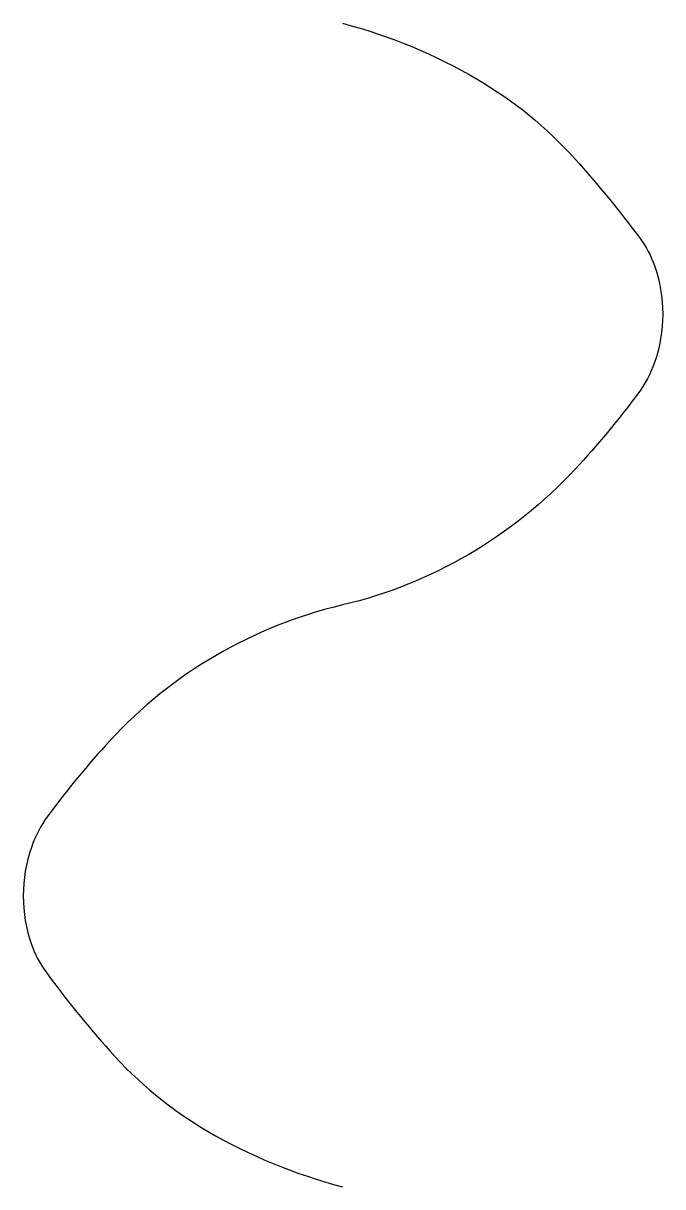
# Model space of a CAD drawing. Extents: x -1.65 to 1.65, y -3 to 3.
import ezdxf

# ---------------------------------------------------------------- set-up
doc = ezdxf.new("R2010")
doc.units = 0
doc.layers.get('0').update_dxf_attribs({"linetype": 'CONTINUOUS'})

msp = doc.modelspace()

# ---------------------------------------------------------------- linework, layer by layer
at = {"color": 0}
msp.add_lwpolyline([(0, 3, -0.067678), (0.6945, 2.7121, -0.07813), (1.2, 2.3, -0.022658), (1.535, 1.8904, -0.075785), (1.6097, 1.75, -0.084616), (1.6523, 1.5, -0.084616), (1.6097, 1.25, -0.075785), (1.5243, 1.0896, -0.027029), (1.2, 0.7, -0.148278), (0, 0, 0.150227), (-1.2, -0.7, 0.027406), (-1.5202, -1.0881, 0.0758), (-1.6052, -1.25, 0.083262), (-1.6471, -1.5, 0.083262), (-1.6052, -1.75, 0.0758), (-1.5313, -1.8907, 0.022751), (-1.2, -2.3, 0.079374), (-0.6957, -2.7133, 0.06867), (0, -3, 0.06867)], format="xyb", dxfattribs=at)

doc.saveas('drawing.dxf')
